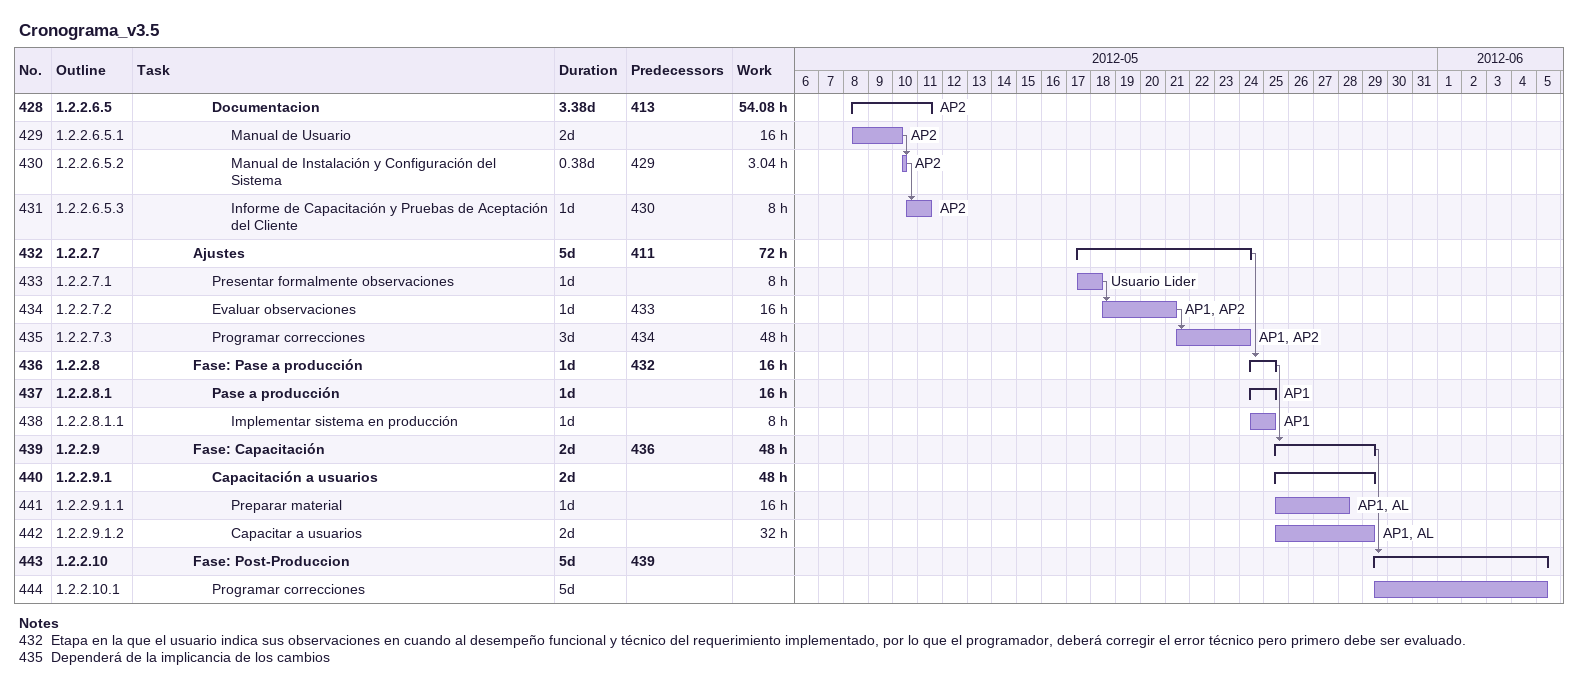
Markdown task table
Cronograma_v3.5

| ID | WBS | Task | Duration | Start | Finish | Predecessors | Resources | Work (h) |
|---|---|---|---|---|---|---|---|---|
| 428 | 1.2.2.6.5 | **Documentacion** | 3.38d | 2012-05-08 | 2012-05-11 | 413 | AP2 | 54.08 |
| 429 | 1.2.2.6.5.1 | Manual de Usuario | 2d | 2012-05-08 | 2012-05-10 |  | AP2 | 16 |
| 430 | 1.2.2.6.5.2 | Manual de Instalación y Configuración del Sistema | 0.38d | 2012-05-10 | 2012-05-10 | 429 | AP2 | 3.04 |
| 431 | 1.2.2.6.5.3 | Informe de Capacitación y Pruebas de Aceptación del Cliente | 1d | 2012-05-10 | 2012-05-11 | 430 | AP2 | 8 |
| 432 | 1.2.2.7 | **Ajustes** | 5d | 2012-05-17 | 2012-05-24 | 411 |  | 72 |
| 433 | 1.2.2.7.1 | Presentar formalmente observaciones | 1d | 2012-05-17 | 2012-05-18 |  | Usuario Lider | 8 |
| 434 | 1.2.2.7.2 | Evaluar observaciones | 1d | 2012-05-18 | 2012-05-21 | 433 | AP1, AP2 | 16 |
| 435 | 1.2.2.7.3 | Programar correcciones | 3d | 2012-05-21 | 2012-05-24 | 434 | AP1, AP2 | 48 |
| 436 | 1.2.2.8 | **Fase: Pase a producción** | 1d | 2012-05-24 | 2012-05-25 | 432 |  | 16 |
| 437 | 1.2.2.8.1 | **Pase a producción** | 1d | 2012-05-24 | 2012-05-25 |  | AP1 | 16 |
| 438 | 1.2.2.8.1.1 | Implementar sistema en producción | 1d | 2012-05-24 | 2012-05-25 |  | AP1 | 8 |
| 439 | 1.2.2.9 | **Fase: Capacitación** | 2d | 2012-05-25 | 2012-05-29 | 436 |  | 48 |
| 440 | 1.2.2.9.1 | **Capacitación a usuarios** | 2d | 2012-05-25 | 2012-05-29 |  |  | 48 |
| 441 | 1.2.2.9.1.1 | Preparar material | 1d | 2012-05-25 | 2012-05-28 |  | AP1, AL | 16 |
| 442 | 1.2.2.9.1.2 | Capacitar a usuarios | 2d | 2012-05-25 | 2012-05-29 |  | AP1, AL | 32 |
| 443 | 1.2.2.10 | **Fase: Post-Produccion** | 5d | 2012-05-29 | 2012-06-05 | 439 |  |  |
| 444 | 1.2.2.10.1 | Programar correcciones | 5d | 2012-05-29 | 2012-06-05 |  |  |  |

Notes
- 432: Etapa en la que el usuario indica sus observaciones en cuando al desempeño funcional y técnico del requerimiento implementado, por lo que el programador, deberá corregir el error técnico pero primero debe ser evaluado.
- 435: Dependerá de la implicancia de los cambios
